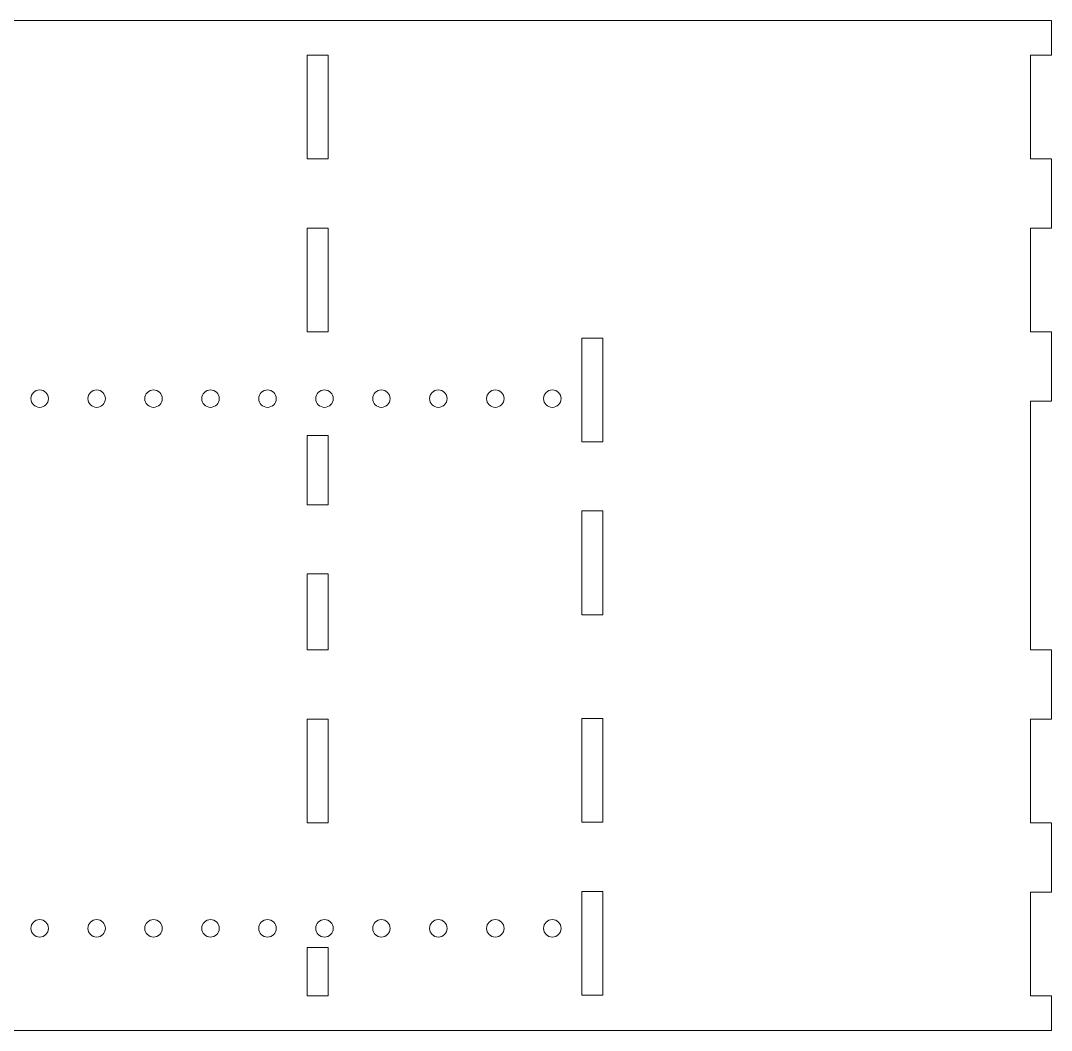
# Model space of a CAD drawing. Header units: millimetres. Extents: x -985 to 637, y -1289 to 2694.
# Drawn here: x 161.3 to 310.3, y 721.7 to 867.7 of the extents above; entities that cross this region are included whole.
import ezdxf

# ---------------------------------------------------------------- set-up
doc = ezdxf.new("R2010")
doc.units = ezdxf.units.MM
doc.header["$MEASUREMENT"] = 0

msp = doc.modelspace()

# ---------------------------------------------------------------- linework, layer by layer
at = {"color": 1, "lineweight": 0}
for points, knots in [([(-3.4786, 726.7996), (-3.4786, 726.7996), (-3.4786, 721.6968), (-3.4786, 721.6968), (-3.4786, 721.6968), (-0.9786, 721.6968), (-0.9786, 721.6968), (-0.9786, 721.6968), (-0.9786, 726.7996), (-0.9786, 726.7996), (-0.9786, 726.7996), (2.0214, 726.7996), (2.0214, 726.7996), (2.0214, 726.7996), (2.0214, 721.6968), (2.0214, 721.6968), (2.0214, 721.6968), (72.5444, 721.6968), (72.5444, 721.6968), (72.5444, 721.6968), (72.5444, 726.6968), (72.5444, 726.6968), (72.5444, 726.6968), (78.5444, 726.6968), (78.5444, 726.6968), (78.5444, 726.6968), (78.5444, 721.6968), (78.5444, 721.6968), (78.5444, 721.6968), (310.3214, 721.6968), (310.3214, 721.6968), (310.3214, 721.6968), (310.3214, 726.6968), (310.3214, 726.6968), (310.3214, 726.6968), (307.3214, 726.6968), (307.3214, 726.6968), (307.3214, 726.6968), (307.3214, 741.6968), (307.3214, 741.6968), (307.3214, 741.6968), (310.3214, 741.6968), (310.3214, 741.6968), (310.3214, 741.6968), (310.3214, 751.6968), (310.3214, 751.6968), (310.3214, 751.6968), (307.3214, 751.6968), (307.3214, 751.6968), (307.3214, 751.6968), (307.3214, 766.6968), (307.3214, 766.6968), (307.3214, 766.6968), (310.3214, 766.6968), (310.3214, 766.6968), (310.3214, 766.6968), (310.3214, 776.6968), (310.3214, 776.6968), (310.3214, 776.6968), (307.3214, 776.6968), (307.3214, 776.6968), (307.3214, 776.6968), (307.3214, 812.6968), (307.3214, 812.6968), (307.3214, 812.6968), (310.3214, 812.6968), (310.3214, 812.6968), (310.3214, 812.6968), (310.3214, 822.6968), (310.3214, 822.6968), (310.3214, 822.6968), (307.3214, 822.6968), (307.3214, 822.6968), (307.3214, 822.6968), (307.3214, 837.6968), (307.3214, 837.6968), (307.3214, 837.6968), (310.3214, 837.6968), (310.3214, 837.6968), (310.3214, 837.6968), (310.3214, 847.6968), (310.3214, 847.6968), (310.3214, 847.6968), (307.3214, 847.6968), (307.3214, 847.6968), (307.3214, 847.6968), (307.3214, 862.6968), (307.3214, 862.6968), (307.3214, 862.6968), (310.3214, 862.6968), (310.3214, 862.6968), (310.3214, 862.6968), (310.3214, 867.6968), (310.3214, 867.6968), (310.3214, 867.6968), (-3.4786, 867.6968), (-3.4786, 867.6968), (-3.4786, 867.6968), (-3.4786, 862.7996), (-3.4786, 862.7996), (-3.4786, 862.7996), (-6.4786, 862.7996), (-6.4786, 862.7996), (-6.4786, 862.7996), (-6.4786, 837.6968), (-6.4786, 837.6968), (-6.4786, 837.6968), (-3.4786, 837.6968), (-3.4786, 837.6968), (-3.4786, 837.6968), (-3.4786, 822.6968), (-3.4786, 822.6968), (-3.4786, 822.6968), (-6.4786, 822.6968), (-6.4786, 822.6968), (-6.4786, 822.6968), (-6.4786, 797.7996), (-6.4786, 797.7996), (-6.4786, 797.7996), (-3.4786, 797.7996), (-3.4786, 797.7996), (-3.4786, 797.7996), (-3.4786, 791.7996), (-3.4786, 791.7996), (-3.4786, 791.7996), (-6.4786, 791.7996), (-6.4786, 791.7996), (-6.4786, 791.7996), (-6.4786, 766.6968), (-6.4786, 766.6968), (-6.4786, 766.6968), (-3.4786, 766.6968), (-3.4786, 766.6968), (-3.4786, 766.6968), (-3.4786, 751.6968), (-3.4786, 751.6968), (-3.4786, 751.6968), (-6.4786, 751.6968), (-6.4786, 751.6968), (-6.4786, 751.6968), (-6.4786, 741.6968), (-6.4786, 741.6968), (-6.4786, 741.6968), (-3.4786, 741.6968), (-3.4786, 741.6968), (-3.4786, 741.6968), (-3.4786, 736.7996), (-3.4786, 736.7996), (-3.4786, 736.7996), (-6.4786, 736.7996), (-6.4786, 736.7996), (-6.4786, 736.7996), (-6.4786, 726.7996), (-6.4786, 726.7996), (-6.4786, 726.7996), (-3.4786, 726.7996), (-3.4786, 726.7996)], [0, 0, 0, 0, 0.01923077, 0.01923077, 0.01923077, 0.03846154, 0.03846154, 0.03846154, 0.05769231, 0.05769231, 0.05769231, 0.07692308, 0.07692308, 0.07692308, 0.09615385, 0.09615385, 0.09615385, 0.11538462, 0.11538462, 0.11538462, 0.13461538, 0.13461538, 0.13461538, 0.15384615, 0.15384615, 0.15384615, 0.17307692, 0.17307692, 0.17307692, 0.19230769, 0.19230769, 0.19230769, 0.21153846, 0.21153846, 0.21153846, 0.23076923, 0.23076923, 0.23076923, 0.25, 0.25, 0.25, 0.26923077, 0.26923077, 0.26923077, 0.28846154, 0.28846154, 0.28846154, 0.30769231, 0.30769231, 0.30769231, 0.32692308, 0.32692308, 0.32692308, 0.34615385, 0.34615385, 0.34615385, 0.36538462, 0.36538462, 0.36538462, 0.38461538, 0.38461538, 0.38461538, 0.40384615, 0.40384615, 0.40384615, 0.42307692, 0.42307692, 0.42307692, 0.44230769, 0.44230769, 0.44230769, 0.46153846, 0.46153846, 0.46153846, 0.48076923, 0.48076923, 0.48076923, 0.5, 0.5, 0.5, 0.51923077, 0.51923077, 0.51923077, 0.53846154, 0.53846154, 0.53846154, 0.55769231, 0.55769231, 0.55769231, 0.57692308, 0.57692308, 0.57692308, 0.59615385, 0.59615385, 0.59615385, 0.61538462, 0.61538462, 0.61538462, 0.63461538, 0.63461538, 0.63461538, 0.65384615, 0.65384615, 0.65384615, 0.67307692, 0.67307692, 0.67307692, 0.69230769, 0.69230769, 0.69230769, 0.71153846, 0.71153846, 0.71153846, 0.73076923, 0.73076923, 0.73076923, 0.75, 0.75, 0.75, 0.76923077, 0.76923077, 0.76923077, 0.78846154, 0.78846154, 0.78846154, 0.80769231, 0.80769231, 0.80769231, 0.82692308, 0.82692308, 0.82692308, 0.84615385, 0.84615385, 0.84615385, 0.86538462, 0.86538462, 0.86538462, 0.88461538, 0.88461538, 0.88461538, 0.90384615, 0.90384615, 0.90384615, 0.92307692, 0.92307692, 0.92307692, 0.94230769, 0.94230769, 0.94230769, 0.96153846, 0.96153846, 0.96153846, 0.98076923, 0.98076923, 0.98076923, 1, 1, 1, 1]), ([(202.7214, 847.6968), (202.7214, 847.6968), (202.7214, 862.6968), (202.7214, 862.6968), (202.7214, 862.6968), (205.7214, 862.6968), (205.7214, 862.6968), (205.7214, 862.6968), (205.7214, 847.6968), (205.7214, 847.6968), (205.7214, 847.6968), (202.7214, 847.6968), (202.7214, 847.6968)], [0, 0, 0, 0, 0.25, 0.25, 0.25, 0.5, 0.5, 0.5, 0.75, 0.75, 0.75, 1, 1, 1, 1]), ([(202.7214, 822.6968), (202.7214, 822.6968), (202.7214, 837.6968), (202.7214, 837.6968), (202.7214, 837.6968), (205.7214, 837.6968), (205.7214, 837.6968), (205.7214, 837.6968), (205.7214, 822.6968), (205.7214, 822.6968), (205.7214, 822.6968), (202.7214, 822.6968), (202.7214, 822.6968)], [0, 0, 0, 0, 0.25, 0.25, 0.25, 0.5, 0.5, 0.5, 0.75, 0.75, 0.75, 1, 1, 1, 1]), ([(242.4396, 806.7996), (242.4396, 806.7996), (242.4396, 821.7996), (242.4396, 821.7996), (242.4396, 821.7996), (245.4396, 821.7996), (245.4396, 821.7996), (245.4396, 821.7996), (245.4396, 806.7996), (245.4396, 806.7996), (245.4396, 806.7996), (242.4396, 806.7996), (242.4396, 806.7996)], [0, 0, 0, 0, 0.25, 0.25, 0.25, 0.5, 0.5, 0.5, 0.75, 0.75, 0.75, 1, 1, 1, 1]), ([(165.2871, 813.0454), (165.2871, 813.7438), (164.7209, 814.3099), (164.0226, 814.3099), (163.3242, 814.3099), (162.7581, 813.7438), (162.7581, 813.0454), (162.7581, 812.347), (163.3242, 811.7809), (164.0226, 811.7809), (164.7209, 811.7809), (165.2871, 812.347), (165.2871, 813.0454)], [0, 0, 0, 0, 0.25, 0.25, 0.25, 0.5, 0.5, 0.5, 0.75, 0.75, 0.75, 1, 1, 1, 1]), ([(173.5239, 813.0454), (173.5239, 813.7438), (172.9578, 814.3099), (172.2594, 814.3099), (171.5611, 814.3099), (170.9949, 813.7438), (170.9949, 813.0454), (170.9949, 812.347), (171.561, 811.7809), (172.2594, 811.7809), (172.9578, 811.7809), (173.5239, 812.347), (173.5239, 813.0454)], [0, 0, 0, 0, 0.25, 0.25, 0.25, 0.5, 0.5, 0.5, 0.75, 0.75, 0.75, 1, 1, 1, 1]), ([(181.7608, 813.0454), (181.7608, 813.7438), (181.1946, 814.3099), (180.4963, 814.3099), (179.7979, 814.3099), (179.2318, 813.7438), (179.2318, 813.0454), (179.2318, 812.347), (179.7979, 811.7809), (180.4963, 811.7809), (181.1946, 811.7809), (181.7608, 812.347), (181.7608, 813.0454)], [0, 0, 0, 0, 0.25, 0.25, 0.25, 0.5, 0.5, 0.5, 0.75, 0.75, 0.75, 1, 1, 1, 1]), ([(189.9976, 813.0454), (189.9976, 813.7438), (189.4315, 814.3099), (188.7331, 814.3099), (188.0347, 814.3099), (187.4686, 813.7438), (187.4686, 813.0454), (187.4686, 812.347), (188.0347, 811.7809), (188.7331, 811.7809), (189.4315, 811.7809), (189.9976, 812.347), (189.9976, 813.0454)], [0, 0, 0, 0, 0.25, 0.25, 0.25, 0.5, 0.5, 0.5, 0.75, 0.75, 0.75, 1, 1, 1, 1]), ([(198.2344, 813.0454), (198.2344, 813.7438), (197.6683, 814.3099), (196.9699, 814.3099), (196.2716, 814.3099), (195.7054, 813.7438), (195.7054, 813.0454), (195.7054, 812.347), (196.2716, 811.7809), (196.9699, 811.7809), (197.6683, 811.7809), (198.2344, 812.347), (198.2344, 813.0454)], [0, 0, 0, 0, 0.25, 0.25, 0.25, 0.5, 0.5, 0.5, 0.75, 0.75, 0.75, 1, 1, 1, 1]), ([(206.4713, 813.0454), (206.4713, 813.7438), (205.9052, 814.3099), (205.2068, 814.3099), (204.5084, 814.3099), (203.9423, 813.7438), (203.9423, 813.0454), (203.9423, 812.347), (204.5084, 811.7809), (205.2068, 811.7809), (205.9051, 811.7809), (206.4713, 812.347), (206.4713, 813.0454)], [0, 0, 0, 0, 0.25, 0.25, 0.25, 0.5, 0.5, 0.5, 0.75, 0.75, 0.75, 1, 1, 1, 1]), ([(214.7081, 813.0454), (214.7081, 813.7438), (214.142, 814.3099), (213.4436, 814.3099), (212.7453, 814.3099), (212.1791, 813.7438), (212.1791, 813.0454), (212.1791, 812.347), (212.7453, 811.7809), (213.4436, 811.7809), (214.142, 811.7809), (214.7081, 812.347), (214.7081, 813.0454)], [0, 0, 0, 0, 0.25, 0.25, 0.25, 0.5, 0.5, 0.5, 0.75, 0.75, 0.75, 1, 1, 1, 1]), ([(222.945, 813.0454), (222.945, 813.7438), (222.3788, 814.3099), (221.6805, 814.3099), (220.9821, 814.3099), (220.416, 813.7438), (220.416, 813.0454), (220.416, 812.347), (220.9821, 811.7809), (221.6805, 811.7809), (222.3788, 811.7809), (222.945, 812.347), (222.945, 813.0454)], [0, 0, 0, 0, 0.25, 0.25, 0.25, 0.5, 0.5, 0.5, 0.75, 0.75, 0.75, 1, 1, 1, 1]), ([(231.1818, 813.0454), (231.1818, 813.7438), (230.6157, 814.3099), (229.9173, 814.3099), (229.219, 814.3099), (228.6528, 813.7438), (228.6528, 813.0454), (228.6528, 812.347), (229.2189, 811.7809), (229.9173, 811.7809), (230.6157, 811.7809), (231.1818, 812.347), (231.1818, 813.0454)], [0, 0, 0, 0, 0.25, 0.25, 0.25, 0.5, 0.5, 0.5, 0.75, 0.75, 0.75, 1, 1, 1, 1]), ([(239.4187, 813.0454), (239.4187, 813.7438), (238.8525, 814.3099), (238.1542, 814.3099), (237.4558, 814.3099), (236.8897, 813.7438), (236.8897, 813.0454), (236.8897, 812.347), (237.4558, 811.7809), (238.1541, 811.7809), (238.8525, 811.7809), (239.4187, 812.347), (239.4187, 813.0454)], [0, 0, 0, 0, 0.25, 0.25, 0.25, 0.5, 0.5, 0.5, 0.75, 0.75, 0.75, 1, 1, 1, 1]), ([(202.7214, 797.6968), (202.7214, 797.6968), (202.7214, 807.6968), (202.7214, 807.6968), (202.7214, 807.6968), (205.7214, 807.6968), (205.7214, 807.6968), (205.7214, 807.6968), (205.7214, 797.6968), (205.7214, 797.6968), (205.7214, 797.6968), (202.7214, 797.6968), (202.7214, 797.6968)], [0, 0, 0, 0, 0.25, 0.25, 0.25, 0.5, 0.5, 0.5, 0.75, 0.75, 0.75, 1, 1, 1, 1]), ([(242.4396, 781.7996), (242.4396, 781.7996), (242.4396, 796.7996), (242.4396, 796.7996), (242.4396, 796.7996), (245.4396, 796.7996), (245.4396, 796.7996), (245.4396, 796.7996), (245.4396, 781.7996), (245.4396, 781.7996), (245.4396, 781.7996), (242.4396, 781.7996), (242.4396, 781.7996)], [0, 0, 0, 0, 0.25, 0.25, 0.25, 0.5, 0.5, 0.5, 0.75, 0.75, 0.75, 1, 1, 1, 1]), ([(202.7214, 776.6968), (202.7214, 776.6968), (202.7214, 787.6968), (202.7214, 787.6968), (202.7214, 787.6968), (205.7214, 787.6968), (205.7214, 787.6968), (205.7214, 787.6968), (205.7214, 776.6968), (205.7214, 776.6968), (205.7214, 776.6968), (202.7214, 776.6968), (202.7214, 776.6968)], [0, 0, 0, 0, 0.25, 0.25, 0.25, 0.5, 0.5, 0.5, 0.75, 0.75, 0.75, 1, 1, 1, 1]), ([(202.7214, 751.6968), (202.7214, 751.6968), (202.7214, 766.6968), (202.7214, 766.6968), (202.7214, 766.6968), (205.7214, 766.6968), (205.7214, 766.6968), (205.7214, 766.6968), (205.7214, 751.6968), (205.7214, 751.6968), (205.7214, 751.6968), (202.7214, 751.6968), (202.7214, 751.6968)], [0, 0, 0, 0, 0.25, 0.25, 0.25, 0.5, 0.5, 0.5, 0.75, 0.75, 0.75, 1, 1, 1, 1]), ([(242.4396, 751.7996), (242.4396, 751.7996), (242.4396, 766.7996), (242.4396, 766.7996), (242.4396, 766.7996), (245.4396, 766.7996), (245.4396, 766.7996), (245.4396, 766.7996), (245.4396, 751.7996), (245.4396, 751.7996), (245.4396, 751.7996), (242.4396, 751.7996), (242.4396, 751.7996)], [0, 0, 0, 0, 0.25, 0.25, 0.25, 0.5, 0.5, 0.5, 0.75, 0.75, 0.75, 1, 1, 1, 1]), ([(242.4396, 726.7996), (242.4396, 726.7996), (242.4396, 741.7996), (242.4396, 741.7996), (242.4396, 741.7996), (245.4396, 741.7996), (245.4396, 741.7996), (245.4396, 741.7996), (245.4396, 726.7996), (245.4396, 726.7996), (245.4396, 726.7996), (242.4396, 726.7996), (242.4396, 726.7996)], [0, 0, 0, 0, 0.25, 0.25, 0.25, 0.5, 0.5, 0.5, 0.75, 0.75, 0.75, 1, 1, 1, 1]), ([(165.2871, 736.4454), (165.2871, 737.1438), (164.7209, 737.7099), (164.0226, 737.7099), (163.3242, 737.7099), (162.7581, 737.1438), (162.7581, 736.4454), (162.7581, 735.747), (163.3242, 735.1809), (164.0226, 735.1809), (164.7209, 735.1809), (165.2871, 735.747), (165.2871, 736.4454)], [0, 0, 0, 0, 0.25, 0.25, 0.25, 0.5, 0.5, 0.5, 0.75, 0.75, 0.75, 1, 1, 1, 1]), ([(173.5239, 736.4454), (173.5239, 737.1438), (172.9578, 737.7099), (172.2594, 737.7099), (171.5611, 737.7099), (170.9949, 737.1438), (170.9949, 736.4454), (170.9949, 735.747), (171.561, 735.1809), (172.2594, 735.1809), (172.9578, 735.1809), (173.5239, 735.747), (173.5239, 736.4454)], [0, 0, 0, 0, 0.25, 0.25, 0.25, 0.5, 0.5, 0.5, 0.75, 0.75, 0.75, 1, 1, 1, 1]), ([(181.7608, 736.4454), (181.7608, 737.1438), (181.1946, 737.7099), (180.4963, 737.7099), (179.7979, 737.7099), (179.2318, 737.1438), (179.2318, 736.4454), (179.2318, 735.747), (179.7979, 735.1809), (180.4963, 735.1809), (181.1946, 735.1809), (181.7608, 735.747), (181.7608, 736.4454)], [0, 0, 0, 0, 0.25, 0.25, 0.25, 0.5, 0.5, 0.5, 0.75, 0.75, 0.75, 1, 1, 1, 1]), ([(189.9976, 736.4454), (189.9976, 737.1438), (189.4315, 737.7099), (188.7331, 737.7099), (188.0347, 737.7099), (187.4686, 737.1438), (187.4686, 736.4454), (187.4686, 735.747), (188.0347, 735.1809), (188.7331, 735.1809), (189.4315, 735.1809), (189.9976, 735.747), (189.9976, 736.4454)], [0, 0, 0, 0, 0.25, 0.25, 0.25, 0.5, 0.5, 0.5, 0.75, 0.75, 0.75, 1, 1, 1, 1]), ([(198.2344, 736.4454), (198.2344, 737.1438), (197.6683, 737.7099), (196.9699, 737.7099), (196.2716, 737.7099), (195.7054, 737.1438), (195.7054, 736.4454), (195.7054, 735.747), (196.2716, 735.1809), (196.9699, 735.1809), (197.6683, 735.1809), (198.2344, 735.747), (198.2344, 736.4454)], [0, 0, 0, 0, 0.25, 0.25, 0.25, 0.5, 0.5, 0.5, 0.75, 0.75, 0.75, 1, 1, 1, 1]), ([(206.4713, 736.4454), (206.4713, 737.1438), (205.9052, 737.7099), (205.2068, 737.7099), (204.5084, 737.7099), (203.9423, 737.1438), (203.9423, 736.4454), (203.9423, 735.747), (204.5084, 735.1809), (205.2068, 735.1809), (205.9051, 735.1809), (206.4713, 735.747), (206.4713, 736.4454)], [0, 0, 0, 0, 0.25, 0.25, 0.25, 0.5, 0.5, 0.5, 0.75, 0.75, 0.75, 1, 1, 1, 1]), ([(214.7081, 736.4454), (214.7081, 737.1438), (214.142, 737.7099), (213.4436, 737.7099), (212.7453, 737.7099), (212.1791, 737.1438), (212.1791, 736.4454), (212.1791, 735.747), (212.7453, 735.1809), (213.4436, 735.1809), (214.142, 735.1809), (214.7081, 735.747), (214.7081, 736.4454)], [0, 0, 0, 0, 0.25, 0.25, 0.25, 0.5, 0.5, 0.5, 0.75, 0.75, 0.75, 1, 1, 1, 1]), ([(222.945, 736.4454), (222.945, 737.1438), (222.3788, 737.7099), (221.6805, 737.7099), (220.9821, 737.7099), (220.416, 737.1438), (220.416, 736.4454), (220.416, 735.747), (220.9821, 735.1809), (221.6805, 735.1809), (222.3788, 735.1809), (222.945, 735.747), (222.945, 736.4454)], [0, 0, 0, 0, 0.25, 0.25, 0.25, 0.5, 0.5, 0.5, 0.75, 0.75, 0.75, 1, 1, 1, 1]), ([(231.1818, 736.4454), (231.1818, 737.1438), (230.6157, 737.7099), (229.9173, 737.7099), (229.219, 737.7099), (228.6528, 737.1438), (228.6528, 736.4454), (228.6528, 735.747), (229.2189, 735.1809), (229.9173, 735.1809), (230.6157, 735.1809), (231.1818, 735.747), (231.1818, 736.4454)], [0, 0, 0, 0, 0.25, 0.25, 0.25, 0.5, 0.5, 0.5, 0.75, 0.75, 0.75, 1, 1, 1, 1]), ([(239.4187, 736.4454), (239.4187, 737.1438), (238.8525, 737.7099), (238.1542, 737.7099), (237.4558, 737.7099), (236.8897, 737.1438), (236.8897, 736.4454), (236.8897, 735.747), (237.4558, 735.1809), (238.1541, 735.1809), (238.8525, 735.1809), (239.4187, 735.747), (239.4187, 736.4454)], [0, 0, 0, 0, 0.25, 0.25, 0.25, 0.5, 0.5, 0.5, 0.75, 0.75, 0.75, 1, 1, 1, 1]), ([(202.7214, 726.6968), (202.7214, 726.6968), (202.7214, 733.6968), (202.7214, 733.6968), (202.7214, 733.6968), (205.7214, 733.6968), (205.7214, 733.6968), (205.7214, 733.6968), (205.7214, 726.6968), (205.7214, 726.6968), (205.7214, 726.6968), (202.7214, 726.6968), (202.7214, 726.6968)], [0, 0, 0, 0, 0.25, 0.25, 0.25, 0.5, 0.5, 0.5, 0.75, 0.75, 0.75, 1, 1, 1, 1])]:
    msp.add_open_spline(points, degree=3, knots=knots, dxfattribs=at)

doc.saveas('drawing.dxf')
